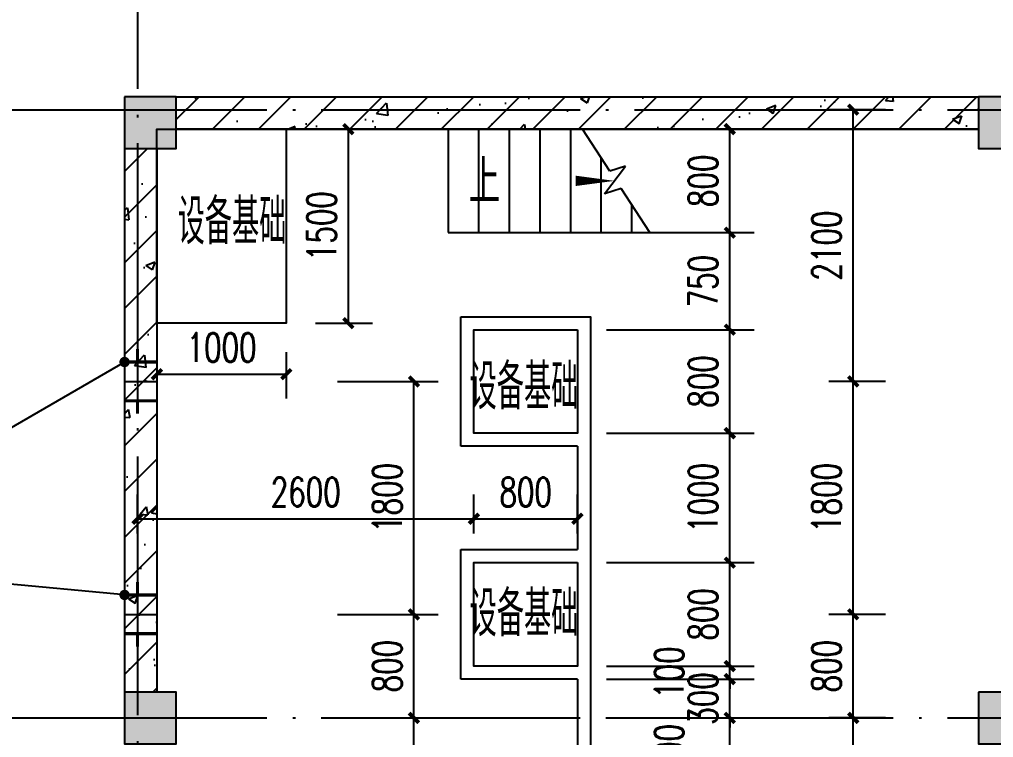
# Model space of a CAD drawing. Header units: millimetres. Extents: x 1742399 to 4898386, y 2481636 to 5226310.
# Drawn here: x 2051171 to 2058698, y 2599858 to 2605407 of the extents above; entities that cross this region are included whole.
import ezdxf

# ---------------------------------------------------------------- set-up
doc = ezdxf.new("R2010")
doc.units = ezdxf.units.MM
doc.header["$LTSCALE"] = 1000
doc.linetypes.add('DOTE', pattern=[2.42, 2, -0.2, 0.02, -0.2])
for name, color, linetype in [('COLUMN', 4, 'Continuous'), ('DIM_SYMB', 3, 'Continuous'), ('DOTE', 1, 'DOTE'), ('PUB_DIM', 3, 'Continuous'), ('PUB_HATCH', 8, 'Continuous'), ('STAIR', 2, 'Continuous'), ('TWT_SYMB', 3, 'Continuous'), ('WALL', 4, 'Continuous'), ('YHJ_剖面_梁板', 4, 'Continuous'), ('电缆沟', 7, 'Continuous')]:
    doc.layers.add(name, color=color, linetype=linetype)
doc.layers.add('管', color=1, linetype='Continuous', lineweight=30)
doc.styles.add('_TCH_DIM', font='SIMPLEX', dxfattribs={"bigfont": 'GBCBIG'})
doc.styles.add('_TCH_DIM_T3', font='SIMPLEX', dxfattribs={"width": 0.705882, "bigfont": 'GBCBIG'})
doc.styles.add('tssdeng', font='tssdeng.shx', dxfattribs={"width": 0.7, "bigfont": 'hztxt.shx'})
doc.dimstyles.new('_TCH_ARCH&&75', dxfattribs={"dimtxt": 223.125, "dimasz": 75, "dimexe": 187.5, "dimexo": 225, "dimgap": 94.6875, "dimtad": 1, "dimdec": 0, "dimzin": 0, "dimdsep": 46, "dimtxsty": '_TCH_DIM_T3', "dimblk": 'ARCHTICK', "dimcen": 0.09, "dimclrt": 7, "dimazin": 2, "dimtfac": 1, "dimtdec": 0, "dimtix": 1, "dimtmove": 2, "dimatfit": 3, "dimfxl": 75, "dimtolj": 1, "dimtzin": 0, "dimarcsym": 0})
pattern_1 = [(45, (0, 0), (-176.776695, 176.776695), []), (50, (0, 0), (717.26018, -62.75213), [75, -825]), (355, (0, 0), (-138.75133, 752.19213), [60, -660]), (100.4514, (59.8, -5.2), (578.50938, 689.43954), [63.74019, -701.14211]), (46.1842, (0, 200), (1067.24105, -165.51901), [112.5, -1237.5]), (96.6356, (88.9, 186.2), (934.6627, 974.11787), [95.6103, -1051.713]), (351.1842, (0, 200), (934.66195, 974.1186), [90, -990]), (21, (100, 150), (596.90705, -402.61889), [75, -825]), (326, (100, 150), (243.31533, 725.15005), [60, -660]), (71.4514, (149.74, 116.45), (840.22263, 322.5305), [63.74019, -701.14211]), (37.5, (0, 0), (12.159855, 332.893854), [0, -652, 0, -670, 0, -662.5]), (7.5, (0, 0), (263.069537, 394.41171), [0, -382, 0, -637, 0, -252.5]), (327.5, (-223, 0), (533.822436, -22.554872), [0, -250, 0, -780, 0, -1035]), (317.5, (-323, 0), (583.18617, 100.10498), [0, -325, 0, -518, 0, -735])]

# ---------------------------------------------------------------- blocks, each defined once
blk = doc.blocks.new('_FZH')
blk.add_lwpolyline([(-0.5, -0.5), (0.5, -0.5), (0.5, 0.5), (-0.5, 0.5)], close=True)
at = {"layer": 'PUB_HATCH'}
blk.add_solid([(-0.5, -0.5), (0.5, -0.5), (-0.5, 0.5), (0.5, 0.5)], dxfattribs=at)
blk = doc.blocks.new('_ArchTick')
at = {"color": 0, "linetype": 'ByBlock', "const_width": 0.4}
blk.add_lwpolyline([(-0.5, -0.5), (0.5, 0.5)], dxfattribs=at)
blk = doc.blocks.new('*D334')
at = {"layer": 'Defpoints', "color": 0, "transparency": 16777216}
for p in [(2053232.9, 2604560), (2053712.2, 2604560), (2053232.9, 2603060)]:
    blk.add_point(p, dxfattribs=at)
at = {"layer": 'PUB_DIM', "color": 0, "lineweight": -2, "transparency": 16777216}
for p, q in [((2053457.9, 2604560), (2053899.7, 2604560)), ((2053712.2, 2603060), (2053712.2, 2604560)), ((2053457.9, 2603060), (2053899.7, 2603060))]:
    blk.add_line(p, q, dxfattribs=at)
at = {"layer": 'PUB_DIM', "color": 0, "lineweight": -2, "transparency": 16777216, "xscale": 75, "yscale": 75, "zscale": 75}
for p, rotation in [((2053712.2, 2604560), 90), ((2053712.2, 2603060), 270)]:
    blk.add_blockref('_ArchTick', p, dxfattribs=dict(at, rotation=rotation))
at = {"layer": 'PUB_DIM', "color": 7, "transparency": 16777216, "insert": (2053506, 2603810), "char_height": 223.12, "attachment_point": 5, "rotation": 90, "style": '_TCH_DIM_T3'}
blk.add_mtext('\\A1;1500', dxfattribs=at)
blk = doc.blocks.new('*D335')
at = {"layer": 'Defpoints', "color": 0, "transparency": 16777216}
for p in [(2052232.9, 2603060), (2053232.9, 2603060), (2053232.9, 2602665.6)]:
    blk.add_point(p, dxfattribs=at)
at = {"layer": 'PUB_DIM', "color": 0, "lineweight": -2, "transparency": 16777216}
for p, q in [((2052232.9, 2602835), (2052232.9, 2602478.1)), ((2053232.9, 2602835), (2053232.9, 2602478.1)), ((2052232.9, 2602665.6), (2053232.9, 2602665.6))]:
    blk.add_line(p, q, dxfattribs=at)
at = {"layer": 'PUB_DIM', "color": 0, "lineweight": -2, "transparency": 16777216, "xscale": 75, "yscale": 75, "zscale": 75, "rotation": 180}
blk.add_blockref('_ArchTick', (2052232.9, 2602665.6), dxfattribs=at)
at = {"layer": 'PUB_DIM', "color": 0, "lineweight": -2, "transparency": 16777216, "xscale": 75, "yscale": 75, "zscale": 75}
blk.add_blockref('_ArchTick', (2053232.9, 2602665.6), dxfattribs=at)
at = {"layer": 'PUB_DIM', "color": 7, "transparency": 16777216, "insert": (2052732.9, 2602871.8), "char_height": 223.12, "attachment_point": 5, "style": '_TCH_DIM_T3'}
blk.add_mtext('\\A1;1000', dxfattribs=at)
blk = doc.blocks.new('*D336')
at = {"layer": 'Defpoints', "color": 0, "transparency": 16777216}
for p in [(2053404.4, 2602610), (2054219.3, 2602610), (2053404.4, 2600810)]:
    blk.add_point(p, dxfattribs=at)
at = {"layer": 'PUB_DIM', "color": 0, "lineweight": -2, "transparency": 16777216}
for p, q in [((2053629.4, 2602610), (2054406.8, 2602610)), ((2054219.3, 2600810), (2054219.3, 2602610)), ((2053629.4, 2600810), (2054406.8, 2600810))]:
    blk.add_line(p, q, dxfattribs=at)
at = {"layer": 'PUB_DIM', "color": 0, "lineweight": -2, "transparency": 16777216, "xscale": 75, "yscale": 75, "zscale": 75}
for p, rotation in [((2054219.3, 2602610), 90), ((2054219.3, 2600810), 270)]:
    blk.add_blockref('_ArchTick', p, dxfattribs=dict(at, rotation=rotation))
at = {"layer": 'PUB_DIM', "color": 7, "transparency": 16777216, "insert": (2054013, 2601710), "char_height": 223.12, "attachment_point": 5, "rotation": 90, "style": '_TCH_DIM_T3'}
blk.add_mtext('\\A1;1800', dxfattribs=at)
blk = doc.blocks.new('*D337')
at = {"layer": 'Defpoints', "color": 0, "transparency": 16777216}
for p in [(2053404.4, 2600810), (2054219.3, 2600810), (2053404.4, 2600010)]:
    blk.add_point(p, dxfattribs=at)
at = {"layer": 'PUB_DIM', "color": 0, "lineweight": -2, "transparency": 16777216}
for p, q in [((2053629.4, 2600810), (2054406.8, 2600810)), ((2054219.3, 2600010), (2054219.3, 2600810)), ((2053629.4, 2600010), (2054406.8, 2600010))]:
    blk.add_line(p, q, dxfattribs=at)
at = {"layer": 'PUB_DIM', "color": 0, "lineweight": -2, "transparency": 16777216, "xscale": 75, "yscale": 75, "zscale": 75}
for p, rotation in [((2054219.3, 2600810), 90), ((2054219.3, 2600010), 270)]:
    blk.add_blockref('_ArchTick', p, dxfattribs=dict(at, rotation=rotation))
at = {"layer": 'PUB_DIM', "color": 7, "transparency": 16777216, "insert": (2054013, 2600410), "char_height": 223.12, "attachment_point": 5, "rotation": 90, "style": '_TCH_DIM_T3'}
blk.add_mtext('\\A1;800', dxfattribs=at)
blk = doc.blocks.new('*D338')
at = {"layer": 'Defpoints', "color": 0, "transparency": 16777216}
for p in [(2053404.4, 2600010), (2054219.3, 2600010), (2053404.4, 2599010)]:
    blk.add_point(p, dxfattribs=at)
at = {"layer": 'PUB_DIM', "color": 0, "lineweight": -2, "transparency": 16777216}
for p, q in [((2053629.4, 2600010), (2054406.8, 2600010)), ((2054219.3, 2599010), (2054219.3, 2600010)), ((2053629.4, 2599010), (2054406.8, 2599010))]:
    blk.add_line(p, q, dxfattribs=at)
at = {"layer": 'PUB_DIM', "color": 0, "lineweight": -2, "transparency": 16777216, "xscale": 75, "yscale": 75, "zscale": 75}
for p, rotation in [((2054219.3, 2600010), 90), ((2054219.3, 2599010), 270)]:
    blk.add_blockref('_ArchTick', p, dxfattribs=dict(at, rotation=rotation))
at = {"layer": 'PUB_DIM', "color": 7, "transparency": 16777216, "insert": (2054013, 2599510), "char_height": 223.12, "attachment_point": 5, "rotation": 90, "style": '_TCH_DIM_T3'}
blk.add_mtext('\\A1;1000', dxfattribs=at)
blk = doc.blocks.new('*D392')
at = {"layer": 'Defpoints', "color": 0, "transparency": 16777216}
for p in [(2057614.1, 2604710), (2058088, 2604710), (2058088, 2602610)]:
    blk.add_point(p, dxfattribs=at)
at = {"layer": 'PUB_DIM', "color": 0, "lineweight": -2, "transparency": 16777216}
for p, q in [((2057863, 2604710), (2057426.6, 2604710)), ((2057614.1, 2602610), (2057614.1, 2604710)), ((2057863, 2602610), (2057426.6, 2602610))]:
    blk.add_line(p, q, dxfattribs=at)
at = {"layer": 'PUB_DIM', "color": 0, "lineweight": -2, "transparency": 16777216, "xscale": 75, "yscale": 75, "zscale": 75}
for p, rotation in [((2057614.1, 2604710), 90), ((2057614.1, 2602610), 270)]:
    blk.add_blockref('_ArchTick', p, dxfattribs=dict(at, rotation=rotation))
at = {"layer": 'PUB_DIM', "color": 7, "transparency": 16777216, "insert": (2057407.9, 2603660), "char_height": 223.12, "attachment_point": 5, "rotation": 90, "style": '_TCH_DIM_T3'}
blk.add_mtext('\\A1;2100', dxfattribs=at)
blk = doc.blocks.new('*D393')
at = {"layer": 'Defpoints', "color": 0, "transparency": 16777216}
for p in [(2057614.1, 2602610), (2058088, 2602610), (2058088, 2600810)]:
    blk.add_point(p, dxfattribs=at)
at = {"layer": 'PUB_DIM', "color": 0, "lineweight": -2, "transparency": 16777216}
for p, q in [((2057863, 2602610), (2057426.6, 2602610)), ((2057614.1, 2600810), (2057614.1, 2602610)), ((2057863, 2600810), (2057426.6, 2600810))]:
    blk.add_line(p, q, dxfattribs=at)
at = {"layer": 'PUB_DIM', "color": 0, "lineweight": -2, "transparency": 16777216, "xscale": 75, "yscale": 75, "zscale": 75}
for p, rotation in [((2057614.1, 2602610), 90), ((2057614.1, 2600810), 270)]:
    blk.add_blockref('_ArchTick', p, dxfattribs=dict(at, rotation=rotation))
at = {"layer": 'PUB_DIM', "color": 7, "transparency": 16777216, "insert": (2057407.9, 2601710), "char_height": 223.12, "attachment_point": 5, "rotation": 90, "style": '_TCH_DIM_T3'}
blk.add_mtext('\\A1;1800', dxfattribs=at)
blk = doc.blocks.new('*D394')
at = {"layer": 'Defpoints', "color": 0, "transparency": 16777216}
for p in [(2057614.1, 2600810), (2058088, 2600810), (2058088, 2600010)]:
    blk.add_point(p, dxfattribs=at)
at = {"layer": 'PUB_DIM', "color": 0, "lineweight": -2, "transparency": 16777216}
for p, q in [((2057863, 2600810), (2057426.6, 2600810)), ((2057614.1, 2600010), (2057614.1, 2600810)), ((2057863, 2600010), (2057426.6, 2600010))]:
    blk.add_line(p, q, dxfattribs=at)
at = {"layer": 'PUB_DIM', "color": 0, "lineweight": -2, "transparency": 16777216, "xscale": 75, "yscale": 75, "zscale": 75}
for p, rotation in [((2057614.1, 2600810), 90), ((2057614.1, 2600010), 270)]:
    blk.add_blockref('_ArchTick', p, dxfattribs=dict(at, rotation=rotation))
at = {"layer": 'PUB_DIM', "color": 7, "transparency": 16777216, "insert": (2057407.9, 2600410), "char_height": 223.12, "attachment_point": 5, "rotation": 90, "style": '_TCH_DIM_T3'}
blk.add_mtext('\\A1;800', dxfattribs=at)
blk = doc.blocks.new('*D395')
at = {"layer": 'Defpoints', "color": 0, "transparency": 16777216}
for p in [(2057614.1, 2600010), (2058088, 2600010), (2058088, 2599010)]:
    blk.add_point(p, dxfattribs=at)
at = {"layer": 'PUB_DIM', "color": 0, "lineweight": -2, "transparency": 16777216}
for p, q in [((2057863, 2600010), (2057426.6, 2600010)), ((2057614.1, 2599010), (2057614.1, 2600010)), ((2057863, 2599010), (2057426.6, 2599010))]:
    blk.add_line(p, q, dxfattribs=at)
at = {"layer": 'PUB_DIM', "color": 0, "lineweight": -2, "transparency": 16777216, "xscale": 75, "yscale": 75, "zscale": 75}
for p, rotation in [((2057614.1, 2600010), 90), ((2057614.1, 2599010), 270)]:
    blk.add_blockref('_ArchTick', p, dxfattribs=dict(at, rotation=rotation))
at = {"layer": 'PUB_DIM', "color": 7, "transparency": 16777216, "insert": (2057407.9, 2599510), "char_height": 223.12, "attachment_point": 5, "rotation": 90, "style": '_TCH_DIM_T3'}
blk.add_mtext('\\A1;1000', dxfattribs=at)
blk = doc.blocks.new('*D398')
at = {"layer": 'Defpoints', "color": 0, "transparency": 16777216}
for p in [(2055482.9, 2604560), (2056660.2, 2604560), (2055482.9, 2603760)]:
    blk.add_point(p, dxfattribs=at)
at = {"layer": 'PUB_DIM', "color": 0, "lineweight": -2, "transparency": 16777216}
for p, q in [((2055707.9, 2604560), (2056847.7, 2604560)), ((2056660.2, 2603760), (2056660.2, 2604560)), ((2055707.9, 2603760), (2056847.7, 2603760))]:
    blk.add_line(p, q, dxfattribs=at)
at = {"layer": 'PUB_DIM', "color": 0, "lineweight": -2, "transparency": 16777216, "xscale": 75, "yscale": 75, "zscale": 75}
for p, rotation in [((2056660.2, 2604560), 90), ((2056660.2, 2603760), 270)]:
    blk.add_blockref('_ArchTick', p, dxfattribs=dict(at, rotation=rotation))
at = {"layer": 'PUB_DIM', "color": 7, "transparency": 16777216, "insert": (2056453.9, 2604160), "char_height": 223.12, "attachment_point": 5, "rotation": 90, "style": '_TCH_DIM_T3'}
blk.add_mtext('\\A1;800', dxfattribs=at)
blk = doc.blocks.new('*D399')
at = {"layer": 'Defpoints', "color": 0, "transparency": 16777216}
for p in [(2055482.9, 2603760), (2056660.2, 2603760), (2055482.9, 2603010)]:
    blk.add_point(p, dxfattribs=at)
at = {"layer": 'PUB_DIM', "color": 0, "lineweight": -2, "transparency": 16777216}
for p, q in [((2055707.9, 2603760), (2056847.7, 2603760)), ((2056660.2, 2603010), (2056660.2, 2603760)), ((2055707.9, 2603010), (2056847.7, 2603010))]:
    blk.add_line(p, q, dxfattribs=at)
at = {"layer": 'PUB_DIM', "color": 0, "lineweight": -2, "transparency": 16777216, "xscale": 75, "yscale": 75, "zscale": 75}
for p, rotation in [((2056660.2, 2603760), 90), ((2056660.2, 2603010), 270)]:
    blk.add_blockref('_ArchTick', p, dxfattribs=dict(at, rotation=rotation))
at = {"layer": 'PUB_DIM', "color": 7, "transparency": 16777216, "insert": (2056453.9, 2603385), "char_height": 223.12, "attachment_point": 5, "rotation": 90, "style": '_TCH_DIM_T3'}
blk.add_mtext('\\A1;750', dxfattribs=at)
blk = doc.blocks.new('*D400')
at = {"layer": 'Defpoints', "color": 0, "transparency": 16777216}
for p in [(2055482.9, 2603010), (2056660.2, 2603010), (2055482.9, 2602210)]:
    blk.add_point(p, dxfattribs=at)
at = {"layer": 'PUB_DIM', "color": 0, "lineweight": -2, "transparency": 16777216}
for p, q in [((2055707.9, 2603010), (2056847.7, 2603010)), ((2056660.2, 2602210), (2056660.2, 2603010)), ((2055707.9, 2602210), (2056847.7, 2602210))]:
    blk.add_line(p, q, dxfattribs=at)
at = {"layer": 'PUB_DIM', "color": 0, "lineweight": -2, "transparency": 16777216, "xscale": 75, "yscale": 75, "zscale": 75}
for p, rotation in [((2056660.2, 2603010), 90), ((2056660.2, 2602210), 270)]:
    blk.add_blockref('_ArchTick', p, dxfattribs=dict(at, rotation=rotation))
at = {"layer": 'PUB_DIM', "color": 7, "transparency": 16777216, "insert": (2056453.9, 2602610), "char_height": 223.12, "attachment_point": 5, "rotation": 90, "style": '_TCH_DIM_T3'}
blk.add_mtext('\\A1;800', dxfattribs=at)
blk = doc.blocks.new('*D401')
at = {"layer": 'Defpoints', "color": 0, "transparency": 16777216}
for p in [(2055482.9, 2602210), (2056660.2, 2602210), (2055482.9, 2601210)]:
    blk.add_point(p, dxfattribs=at)
at = {"layer": 'PUB_DIM', "color": 0, "lineweight": -2, "transparency": 16777216}
for p, q in [((2055707.9, 2602210), (2056847.7, 2602210)), ((2056660.2, 2601210), (2056660.2, 2602210)), ((2055707.9, 2601210), (2056847.7, 2601210))]:
    blk.add_line(p, q, dxfattribs=at)
at = {"layer": 'PUB_DIM', "color": 0, "lineweight": -2, "transparency": 16777216, "xscale": 75, "yscale": 75, "zscale": 75}
for p, rotation in [((2056660.2, 2602210), 90), ((2056660.2, 2601210), 270)]:
    blk.add_blockref('_ArchTick', p, dxfattribs=dict(at, rotation=rotation))
at = {"layer": 'PUB_DIM', "color": 7, "transparency": 16777216, "insert": (2056453.9, 2601710), "char_height": 223.12, "attachment_point": 5, "rotation": 90, "style": '_TCH_DIM_T3'}
blk.add_mtext('\\A1;1000', dxfattribs=at)
blk = doc.blocks.new('*D402')
at = {"layer": 'Defpoints', "color": 0, "transparency": 16777216}
for p in [(2055482.9, 2601210), (2056660.2, 2601210), (2055482.9, 2600410)]:
    blk.add_point(p, dxfattribs=at)
at = {"layer": 'PUB_DIM', "color": 0, "lineweight": -2, "transparency": 16777216}
for p, q in [((2055707.9, 2601210), (2056847.7, 2601210)), ((2056660.2, 2600410), (2056660.2, 2601210)), ((2055707.9, 2600410), (2056847.7, 2600410))]:
    blk.add_line(p, q, dxfattribs=at)
at = {"layer": 'PUB_DIM', "color": 0, "lineweight": -2, "transparency": 16777216, "xscale": 75, "yscale": 75, "zscale": 75}
for p, rotation in [((2056660.2, 2601210), 90), ((2056660.2, 2600410), 270)]:
    blk.add_blockref('_ArchTick', p, dxfattribs=dict(at, rotation=rotation))
at = {"layer": 'PUB_DIM', "color": 7, "transparency": 16777216, "insert": (2056453.9, 2600810), "char_height": 223.12, "attachment_point": 5, "rotation": 90, "style": '_TCH_DIM_T3'}
blk.add_mtext('\\A1;800', dxfattribs=at)
blk = doc.blocks.new('*D403')
at = {"layer": 'Defpoints', "color": 0, "transparency": 16777216}
for p in [(2055482.9, 2600410), (2056660.2, 2600410), (2055482.9, 2600310)]:
    blk.add_point(p, dxfattribs=at)
at = {"layer": 'PUB_DIM', "color": 0, "lineweight": -2, "transparency": 16777216}
for p, q in [((2056660.2, 2600410), (2056660.2, 2600485)), ((2055707.9, 2600410), (2056847.7, 2600410)), ((2056660.2, 2600310), (2056660.2, 2600410)), ((2055707.9, 2600310), (2056847.7, 2600310)), ((2056660.2, 2600310), (2056660.2, 2600235))]:
    blk.add_line(p, q, dxfattribs=at)
at = {"layer": 'PUB_DIM', "color": 0, "lineweight": -2, "transparency": 16777216, "xscale": 75, "yscale": 75, "zscale": 75}
for p, rotation in [((2056660.2, 2600410), 270), ((2056660.2, 2600310), 90)]:
    blk.add_blockref('_ArchTick', p, dxfattribs=dict(at, rotation=rotation))
at = {"layer": 'PUB_DIM', "color": 7, "transparency": 16777216, "insert": (2056191.4, 2600360), "char_height": 223.12, "attachment_point": 5, "rotation": 90, "style": '_TCH_DIM_T3'}
blk.add_mtext('\\A1;100', dxfattribs=at)
blk = doc.blocks.new('*D404')
at = {"layer": 'Defpoints', "color": 0, "transparency": 16777216}
for p in [(2055482.9, 2600310), (2056660.2, 2600310), (2055482.9, 2600010)]:
    blk.add_point(p, dxfattribs=at)
at = {"layer": 'PUB_DIM', "color": 0, "lineweight": -2, "transparency": 16777216}
for p, q in [((2056660.2, 2600310), (2056660.2, 2600385)), ((2055707.9, 2600310), (2056847.7, 2600310)), ((2056660.2, 2600010), (2056660.2, 2600310)), ((2055707.9, 2600010), (2056847.7, 2600010)), ((2056660.2, 2600010), (2056660.2, 2599935))]:
    blk.add_line(p, q, dxfattribs=at)
at = {"layer": 'PUB_DIM', "color": 0, "lineweight": -2, "transparency": 16777216, "xscale": 75, "yscale": 75, "zscale": 75}
for p, rotation in [((2056660.2, 2600310), 270), ((2056660.2, 2600010), 90)]:
    blk.add_blockref('_ArchTick', p, dxfattribs=dict(at, rotation=rotation))
at = {"layer": 'PUB_DIM', "color": 7, "transparency": 16777216, "insert": (2056453.9, 2600160), "char_height": 223.12, "attachment_point": 5, "rotation": 90, "style": '_TCH_DIM_T3'}
blk.add_mtext('\\A1;300', dxfattribs=at)
blk = doc.blocks.new('*D405')
at = {"layer": 'Defpoints', "color": 0, "transparency": 16777216}
for p in [(2055482.9, 2600010), (2056660.2, 2600010), (2055482.9, 2599510)]:
    blk.add_point(p, dxfattribs=at)
at = {"layer": 'PUB_DIM', "color": 0, "lineweight": -2, "transparency": 16777216}
for p, q in [((2055707.9, 2600010), (2056847.7, 2600010)), ((2056660.2, 2599510), (2056660.2, 2600010)), ((2055707.9, 2599510), (2056847.7, 2599510))]:
    blk.add_line(p, q, dxfattribs=at)
at = {"layer": 'PUB_DIM', "color": 0, "lineweight": -2, "transparency": 16777216, "xscale": 75, "yscale": 75, "zscale": 75}
for p, rotation in [((2056660.2, 2600010), 90), ((2056660.2, 2599510), 270)]:
    blk.add_blockref('_ArchTick', p, dxfattribs=dict(at, rotation=rotation))
at = {"layer": 'PUB_DIM', "color": 7, "transparency": 16777216, "insert": (2056191.4, 2599760), "char_height": 223.12, "attachment_point": 5, "rotation": 90, "style": '_TCH_DIM_T3'}
blk.add_mtext('\\A1;500', dxfattribs=at)
blk = doc.blocks.new('*D412')
at = {"layer": 'Defpoints', "color": 0, "transparency": 16777216}
for p in [(2055482.9, 2601548.5), (2054682.9, 2601210), (2055482.9, 2601210)]:
    blk.add_point(p, dxfattribs=at)
at = {"layer": 'PUB_DIM', "color": 0, "lineweight": -2, "transparency": 16777216}
for p, q in [((2054682.9, 2601435), (2054682.9, 2601736)), ((2055482.9, 2601435), (2055482.9, 2601736)), ((2054682.9, 2601548.5), (2055482.9, 2601548.5))]:
    blk.add_line(p, q, dxfattribs=at)
at = {"layer": 'PUB_DIM', "color": 0, "lineweight": -2, "transparency": 16777216, "xscale": 75, "yscale": 75, "zscale": 75, "rotation": 180}
blk.add_blockref('_ArchTick', (2054682.9, 2601548.5), dxfattribs=at)
at = {"layer": 'PUB_DIM', "color": 0, "lineweight": -2, "transparency": 16777216, "xscale": 75, "yscale": 75, "zscale": 75}
blk.add_blockref('_ArchTick', (2055482.9, 2601548.5), dxfattribs=at)
at = {"layer": 'PUB_DIM', "color": 7, "transparency": 16777216, "insert": (2055082.9, 2601754.8), "char_height": 223.12, "attachment_point": 5, "style": '_TCH_DIM_T3'}
blk.add_mtext('\\A1;800', dxfattribs=at)
blk = doc.blocks.new('*D413')
at = {"layer": 'Defpoints', "color": 0, "transparency": 16777216}
for p in [(2054682.9, 2601548.5), (2052082.9, 2601210), (2054682.9, 2601210)]:
    blk.add_point(p, dxfattribs=at)
at = {"layer": 'PUB_DIM', "color": 0, "lineweight": -2, "transparency": 16777216}
for p, q in [((2052082.9, 2601435), (2052082.9, 2601736)), ((2054682.9, 2601435), (2054682.9, 2601736)), ((2052082.9, 2601548.5), (2054682.9, 2601548.5))]:
    blk.add_line(p, q, dxfattribs=at)
at = {"layer": 'PUB_DIM', "color": 0, "lineweight": -2, "transparency": 16777216, "xscale": 75, "yscale": 75, "zscale": 75, "rotation": 180}
blk.add_blockref('_ArchTick', (2052082.9, 2601548.5), dxfattribs=at)
at = {"layer": 'PUB_DIM', "color": 0, "lineweight": -2, "transparency": 16777216, "xscale": 75, "yscale": 75, "zscale": 75}
blk.add_blockref('_ArchTick', (2054682.9, 2601548.5), dxfattribs=at)
at = {"layer": 'PUB_DIM', "color": 7, "transparency": 16777216, "insert": (2053382.9, 2601754.8), "char_height": 223.12, "attachment_point": 5, "style": '_TCH_DIM_T3'}
blk.add_mtext('\\A1;2600', dxfattribs=at)

msp = doc.modelspace()

# ---------------------------------------------------------------- hatches: boundary and pattern name
at = {"layer": 'PUB_HATCH'}
h = msp.add_hatch(dxfattribs=at)
h.set_pattern_fill('钢筋混凝土', color=256, scale=100, style=0)
h.set_pattern_definition(pattern_1)
h.paths.add_polyline_path([(2058582.9, 2604560), (2058582.9, 2604810), (2052382.9, 2604810), (2052382.9, 2604560)])
h = msp.add_hatch(dxfattribs=at)
h.set_pattern_fill('钢筋混凝土', color=256, scale=100, style=0)
h.set_pattern_definition(pattern_1)
h.paths.add_polyline_path([(2051982.9, 2600210), (2052232.9, 2600210), (2052232.9, 2604410), (2051982.9, 2604410)])

# ---------------------------------------------------------------- linework, layer by layer
at = {"layer": 'DIM_SYMB'}
msp.add_lwpolyline([(2054955.7, 2604160, 0, 0, 0), (2055768.2, 2604160, 0, 80, 0), (2055468.2, 2604160, 0, 0, 0)], format="xyseb", dxfattribs=at)
at = {"layer": 'DOTE'}
for p, q in [((2052082.9, 2611710), (2052082.9, 2594310)), ((2051082.9, 2604710), (2059882.9, 2604710)), ((2051982.9, 2602610), (2052232.9, 2602610)), ((2051982.9, 2600810), (2052232.9, 2600810)), ((2051082.9, 2600010), (2059882.9, 2600010))]:
    msp.add_line(p, q, dxfattribs=at)
at = {"layer": 'STAIR'}
for p, q in [((2054483, 2604560), (2055523, 2604560)), ((2054483, 2604560), (2054483, 2603760)), ((2054719.3, 2604560), (2054719.3, 2603760)), ((2054955.7, 2604560), (2054955.7, 2603760)), ((2055192.1, 2604560), (2055192.1, 2603760)), ((2055428.4, 2604560), (2055428.4, 2603760)), ((2055734, 2604235.3), (2055523, 2604560)), ((2055664.8, 2604341.8), (2055664.8, 2603760)), ((2055692.7, 2604059.7), (2055854.5, 2604274.5)), ((2055854.5, 2604274.5), (2055734, 2604235.3)), ((2055821.1, 2604101.4), (2055692.7, 2604059.7)), ((2056043, 2603760), (2055821.1, 2604101.4)), ((2055901.1, 2603978.2), (2055901.1, 2603760)), ((2054483, 2603760), (2056043, 2603760))]:
    msp.add_line(p, q, dxfattribs=at)
at = {"layer": 'TWT_SYMB'}
for p in [(2051982.9, 2602760), (2051982.9, 2600960)]:
    msp.add_line(p, (2049309.5, 2601212.9), dxfattribs=at)
at = {"layer": 'TWT_SYMB', "const_width": 40}
for points in [[(2052000.3, 2602770, 1), (2051965.6, 2602750, 1)], [(2052002.9, 2600958.1, 1), (2051963, 2600961.9, 1)]]:
    msp.add_lwpolyline(points, format="xyb", close=True, dxfattribs=at)
at = {"layer": 'WALL'}
for p, q in [((2052382.9, 2604810), (2058582.9, 2604810)), ((2052382.9, 2604560), (2058582.9, 2604560)), ((2051982.9, 2604410), (2051982.9, 2600210)), ((2052232.9, 2604410), (2052232.9, 2600210))]:
    msp.add_line(p, q, dxfattribs=at)
msp.add_lwpolyline([(2052232.9, 2603060), (2052232.9, 2604560), (2053232.9, 2604560), (2053232.9, 2603060)], close=True, dxfattribs=at)
for points in [[(2058582.9, 2604560), (2052382.9, 2604560)], [(2052232.9, 2604410), (2052232.9, 2600210)], [(2054582.9, 2602110), (2054582.9, 2603110)], [(2054582.9, 2600310), (2054582.9, 2601310)]]:
    msp.add_lwpolyline(points, dxfattribs=at)
at = {"layer": 'YHJ_剖面_梁板'}
for points in [[(2054582.9, 2603110), (2055582.9, 2603110), (2055582.9, 2602110)], [(2055482.9, 2602110), (2054582.9, 2602110)], [(2055482.9, 2602110), (2055482.9, 2601310)], [(2055582.9, 2602110), (2055582.9, 2601310)], [(2054582.9, 2601310), (2055482.9, 2601310)], [(2055582.9, 2601310), (2055582.9, 2600310)], [(2055482.9, 2600310), (2054582.9, 2600310)], [(2055482.9, 2600310), (2055482.9, 2599510)], [(2055582.9, 2600310), (2055582.9, 2599510)]]:
    msp.add_lwpolyline(points, dxfattribs=at)
for points in [[(2055482.9, 2603010), (2055482.9, 2602210), (2054682.9, 2602210), (2054682.9, 2603010)], [(2055482.9, 2601210), (2055482.9, 2600410), (2054682.9, 2600410), (2054682.9, 2601210)]]:
    msp.add_lwpolyline(points, close=True, dxfattribs=at)
at = {"layer": '管', "lineweight": 50, "const_width": 25}
for points in [[(2052082.9, 2602760), (2052082.9, 2602860)], [(2051982.9, 2602760), (2052232.9, 2602760)], [(2051982.9, 2602460), (2052232.9, 2602460)], [(2052082.9, 2602460), (2052082.9, 2602360)], [(2052082.9, 2600960), (2052082.9, 2601060)], [(2051982.9, 2600960), (2052232.9, 2600960)], [(2051982.9, 2600660), (2052232.9, 2600660)], [(2052082.9, 2600660), (2052082.9, 2600560)]]:
    msp.add_lwpolyline(points, dxfattribs=at)

# ---------------------------------------------------------------- block references
at = {"layer": 'COLUMN', "xscale": 400, "yscale": 400, "zscale": 400, "rotation": 270}
for p in [(2052182.9, 2604610), (2058782.9, 2604610), (2052182.9, 2600010), (2058782.9, 2600010)]:
    msp.add_blockref('_FZH', p, dxfattribs=at)

# ---------------------------------------------------------------- texts
at = {"layer": 'DIM_SYMB', "color": 7, "style": '_TCH_DIM'}
msp.add_text('上', height=337.6, dxfattribs=at).set_placement((2054642.2, 2603985))
at = {"layer": '电缆沟', "ltscale": 1.5, "style": 'tssdeng', "width": 0.6}
for p in [(2052393.3, 2603670), (2054649.8, 2602394.5), (2054649.8, 2600640.9)]:
    msp.add_text('设备基础', height=350, dxfattribs=at).set_placement(p)

# ---------------------------------------------------------------- dimensions: what is measured, and where the dimension line sits
at = {"layer": 'PUB_DIM'}
for p1, p2, distance, picture, middle in [((2058088, 2602610), (2058088, 2604710), 473.9, '*D392', (2057407.9, 2603660)), ((2053232.9, 2603060), (2053232.9, 2604560), -479.3, '*D334', (2053506, 2603810)), ((2055482.9, 2603760), (2055482.9, 2604560), -1177.2, '*D398', (2056453.9, 2604160)), ((2055482.9, 2603010), (2055482.9, 2603760), -1177.2, '*D399', (2056453.9, 2603385)), ((2052232.9, 2603060), (2053232.9, 2603060), -394.4, '*D335', (2052732.9, 2602871.8)), ((2055482.9, 2602210), (2055482.9, 2603010), -1177.2, '*D400', (2056453.9, 2602610)), ((2053404.4, 2600810), (2053404.4, 2602610), -814.9, '*D336', (2054013, 2601710)), ((2058088, 2600810), (2058088, 2602610), 473.9, '*D393', (2057407.9, 2601710)), ((2055482.9, 2601210), (2055482.9, 2602210), -1177.2, '*D401', (2056453.9, 2601710)), ((2052082.9, 2601210), (2054682.9, 2601210), 338.5, '*D413', (2053382.9, 2601754.8)), ((2054682.9, 2601210), (2055482.9, 2601210), 338.5, '*D412', (2055082.9, 2601754.8)), ((2055482.9, 2600410), (2055482.9, 2601210), -1177.2, '*D402', (2056453.9, 2600810)), ((2053404.4, 2600010), (2053404.4, 2600810), -814.9, '*D337', (2054013, 2600410)), ((2058088, 2600010), (2058088, 2600810), 473.9, '*D394', (2057407.9, 2600410)), ((2055482.9, 2600010), (2055482.9, 2600310), -1177.2, '*D404', (2056453.9, 2600160)), ((2053404.4, 2599010), (2053404.4, 2600010), -814.9, '*D338', (2054013, 2599510)), ((2058088, 2599010), (2058088, 2600010), 473.9, '*D395', (2057407.9, 2599510))]:
    dim = msp.add_aligned_dim(p1=p1, p2=p2, distance=distance, dimstyle='_TCH_ARCH&&75', dxfattribs=at)
    dim.commit()
    dim.dimension.update_dxf_attribs({"geometry": picture, "text_midpoint": middle})
for base, p1, p2, picture, middle in [((2056660.2, 2600410), (2055482.9, 2600310), (2055482.9, 2600410), '*D403', (2056191.4, 2600360)), ((2056660.2, 2600010), (2055482.9, 2599510), (2055482.9, 2600010), '*D405', (2056191.4, 2599760))]:
    dim = msp.add_linear_dim(base=base, p1=p1, p2=p2, angle=90, dimstyle='_TCH_ARCH&&75', dxfattribs=at)
    dim.commit()
    dim.dimension.update_dxf_attribs({"geometry": picture, "text_midpoint": middle, "dimtype": 161})

doc.saveas('drawing.dxf')
